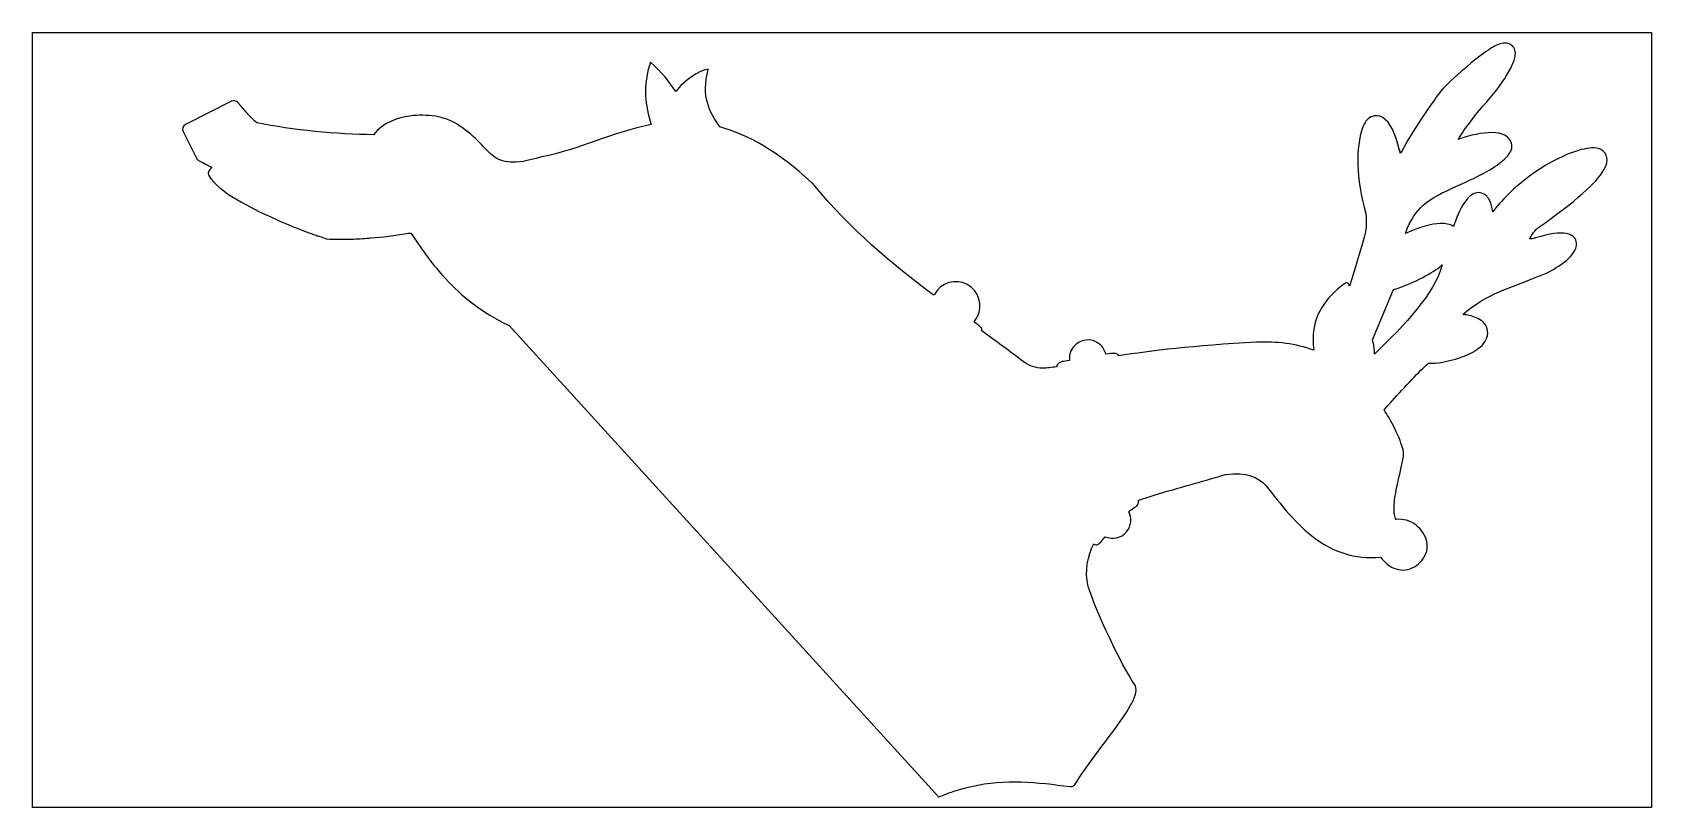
# Model space of a CAD drawing. Header units: millimetres. Extents: x 1.1 to 95, y 1.4 to 46.4.
import ezdxf

# ---------------------------------------------------------------- set-up
doc = ezdxf.new("R2010")
doc.units = ezdxf.units.MM
doc.layers.add('fiducials', color=7, linetype='CONTINUOUS')
doc.layers.add('reindeer_cut_copy', color=7, linetype='CONTINUOUS')

msp = doc.modelspace()

# ---------------------------------------------------------------- linework, layer by layer
at = {"layer": 'fiducials', "color": 7}
msp.add_lwpolyline([(1.058216, 46.350075), (95.038515, 46.350075), (95.038515, 1.36978), (1.058216, 1.36978)], close=True, dxfattribs=at)
at = {"layer": 'reindeer_cut_copy', "color": 7}
for points in [[(86.921618, 45.601021), (86.922134, 45.601366)], [(12.620523, 42.351062), (9.944938, 41.008969)], [(9.809733, 40.605674), (10.575733, 39.0555)], [(25.854091, 40.918513), (25.830778, 40.934666)], [(80.406618, 39.530045), (80.414169, 39.505873)], [(80.657126, 39.6687), (80.656575, 39.66742)], [(11.483015, 38.508978), (11.358375, 38.389778)], [(78.834835, 28.503762), (80.055713, 31.425388)], [(28.737965, 29.338927), (53.672311, 1.980055)], [(64.961185, 8.615146), (64.990543, 8.580331)], [(53.681169, 1.989992), (54.008795, 2.123291)], [(55.378906, 2.557906), (55.555421, 2.601551)]]:
    msp.add_lwpolyline(points, dxfattribs=at)
for points in [[(82.886157, 32.862831)], [(64.040717, 27.672457)]]:
    msp.add_lwpolyline(points, close=True, dxfattribs=at)
for points in [[(85.643331, 45.37763), (85.033343, 44.995575), (84.170843, 44.287062), (82.951496, 43.114646)], [(86.428976, 45.721373), (86.182882, 45.685236), (85.948323, 45.568658), (85.643331, 45.37763)], [(86.827173, 45.66609), (86.690961, 45.736296), (86.552024, 45.739443), (86.428976, 45.721373)], [(86.922134, 45.601366), (86.893028, 45.626564), (86.861224, 45.64854), (86.827173, 45.66609)], [(87.099083, 45.326621), (87.072094, 45.421591), (87.008953, 45.525446), (86.921618, 45.601021)], [(87.021591, 44.639337), (87.106323, 44.870244), (87.171063, 45.073366), (87.099083, 45.326621)], [(36.925207, 44.614071), (36.47636, 43.266911), (36.628006, 42.069891), (36.974974, 41.003352)], [(38.399991, 42.916096), (37.99067, 43.479976), (37.639538, 44.042381), (36.925207, 44.614071)], [(40.285732, 44.209121), (40.145882, 44.249378), (39.190271, 43.919947), (38.399991, 42.916096)], [(40.952083, 40.869252), (40.330209, 41.798541), (39.878878, 42.573185), (40.285732, 44.209121)], [(86.641587, 43.879791), (86.807732, 44.155093), (86.936862, 44.408427), (87.021591, 44.639337)], [(85.255874, 42.084806), (85.827701, 42.694781), (86.309295, 43.329185), (86.641587, 43.879791)], [(12.979701, 42.283493), (12.888788, 42.384217), (12.741822, 42.411864), (12.620523, 42.351062)], [(82.922421, 43.083028), (82.308638, 42.337343), (81.235122, 40.734913), (80.657126, 39.6687)], [(82.951496, 43.114646), (82.941199, 43.10468), (82.931491, 43.094123), (82.922421, 43.083028)], [(13.697654, 41.462254), (13.594586, 41.578377), (13.432991, 41.781217), (12.979701, 42.283493)], [(14.090611, 41.109076), (13.863911, 41.294902), (13.79078, 41.357341), (13.697654, 41.462254)], [(23.175022, 41.518423), (22.258703, 41.430954), (21.356723, 41.093224), (20.857835, 40.40784)], [(25.840053, 40.927816), (25.168931, 41.434037), (24.152786, 41.611759), (23.175022, 41.518423)], [(78.658539, 41.390947), (78.450106, 41.235936), (78.337724, 41.018605), (78.244122, 40.761105)], [(79.441354, 41.408454), (79.216154, 41.554338), (78.866957, 41.545963), (78.658539, 41.390947)], [(80.414169, 39.505873), (80.133768, 40.533297), (79.891756, 41.116688), (79.441354, 41.408454)], [(84.149193, 40.656614), (84.55576, 41.244145), (85.017339, 41.830358), (85.255874, 42.084806)], [(9.944938, 41.008969), (9.79666, 40.934568), (9.736264, 40.754415), (9.809733, 40.605674)], [(20.857835, 40.40784), (18.704578, 40.439971), (16.205765, 40.668673), (14.090611, 41.109076)], [(25.830778, 40.934666), (25.834317, 40.932449), (25.836598, 40.930047), (25.840053, 40.927816)], [(27.819201, 39.168032), (27.295098, 39.553683), (26.844776, 40.295332), (25.840451, 40.927546)], [(25.840451, 40.927546), (25.844747, 40.924278), (25.849811, 40.921787), (25.854091, 40.918513)], [(36.974974, 41.003352), (34.744088, 40.575915), (32.752995, 39.522524), (30.634282, 39.129039)], [(46.303319, 37.624337), (44.32215, 39.456319), (42.564181, 40.423906), (40.952083, 40.869252)], [(78.244122, 40.761105), (77.872787, 39.739611), (77.863622, 37.869363), (78.459008, 35.834398)], [(83.81115, 40.137261), (83.91674, 40.307991), (84.029193, 40.483209), (84.149193, 40.656614)], [(84.847811, 40.432806), (84.515343, 40.36845), (84.163283, 40.27065), (83.81115, 40.137261)], [(86.519, 40.378769), (86.078484, 40.591348), (85.513016, 40.56158), (84.847811, 40.432806)], [(80.462209, 39.313937), (80.444992, 39.385807), (80.432528, 39.455609), (80.406618, 39.530045)], [(80.656575, 39.66742), (80.578799, 39.522676), (80.524421, 39.426438), (80.462209, 39.313937)], [(86.504083, 38.998963), (86.741457, 39.2208), (86.908146, 39.433517), (86.931421, 39.720188)], [(86.931421, 39.720188), (86.954689, 40.006866), (86.73926, 40.272481), (86.519, 40.378769)], [(91.114134, 39.583124), (90.283602, 39.406689), (89.153984, 38.875583), (88.028437, 38.062847)], [(92.209783, 39.47738), (91.889134, 39.721779), (91.529394, 39.671343), (91.114134, 39.583124)], [(92.456476, 38.929272), (92.46587, 39.126852), (92.370118, 39.355175), (92.209783, 39.47738)], [(10.575733, 39.0555), (10.603528, 38.999258), (10.648164, 38.953079), (10.70343, 38.923388)], [(10.70343, 38.923388), (10.980756, 38.77447), (11.229151, 38.643428), (11.483015, 38.508978)], [(28.781849, 38.823297), (28.356891, 38.851691), (28.082224, 38.974494), (27.819201, 39.168032)], [(30.601307, 39.120912), (29.785826, 38.8721), (29.206811, 38.794893), (28.781849, 38.823297)], [(30.634282, 39.129039), (30.623147, 39.126951), (30.612138, 39.124238), (30.601307, 39.120912)], [(83.719276, 37.430437), (85.172705, 38.055497), (86.030898, 38.556731), (86.504083, 38.998963)], [(92.262138, 38.367225), (92.373138, 38.55557), (92.447087, 38.731694), (92.456476, 38.929272)], [(11.358375, 38.389778), (11.252492, 38.288454), (11.234733, 38.125697), (11.316271, 38.003921)], [(11.316271, 38.003921), (11.906716, 37.122066), (13.352338, 36.357649), (14.716861, 35.720125)], [(46.331449, 37.594587), (46.322757, 37.605129), (46.313358, 37.615069), (46.303319, 37.624337)], [(53.344197, 31.119577), (50.962909, 32.902402), (48.582142, 34.861157), (46.331449, 37.594587)], [(88.028437, 38.062847), (87.237154, 37.49148), (86.456614, 36.777595), (85.816835, 35.944533)], [(88.43, 35.000529), (90.68674, 36.578104), (91.81985, 37.616779), (92.262138, 38.367225)], [(81.77222, 36.319585), (82.285705, 36.784354), (82.928713, 37.054337), (83.719276, 37.430437)], [(84.373193, 36.730867), (84.205386, 36.548453), (84.051929, 36.302845), (83.891406, 35.970467)], [(84.995551, 37.053131), (84.742992, 37.053367), (84.541004, 36.91328), (84.373193, 36.730867)], [(85.568705, 36.715074), (85.454677, 36.886941), (85.248106, 37.052894), (84.995551, 37.053131)], [(85.790898, 36.126684), (85.746602, 36.346856), (85.682697, 36.543235), (85.568705, 36.715074)], [(14.716861, 35.720125), (15.399119, 35.401362), (16.058822, 35.12746), (16.571241, 34.92663)], [(78.459008, 35.834398), (78.491736, 35.214767), (78.501378, 35.013948), (78.278283, 34.185264)], [(80.749902, 34.69056), (81.035067, 35.476296), (81.37639, 35.961311), (81.77222, 36.319585)], [(83.891406, 35.970467), (83.776449, 35.732441), (83.657815, 35.430867), (83.537417, 35.096442)], [(85.816835, 35.944533), (85.808335, 36.00545), (85.802492, 36.069024), (85.790898, 36.126684)], [(16.571241, 34.92663), (17.066744, 34.732435), (17.373739, 34.622603), (17.524125, 34.579524)], [(82.780571, 35.258371), (82.264098, 35.242803), (81.5965, 35.063195), (80.749902, 34.69056)], [(83.537417, 35.096442), (83.325063, 35.223168), (83.071276, 35.267135), (82.780571, 35.258371)], [(87.968354, 34.370286), (88.020929, 34.496461), (88.173957, 34.774035), (88.43, 35.000529)], [(17.524125, 34.579524), (17.571271, 34.55697), (17.607853, 34.546572), (17.640378, 34.538282)], [(17.640378, 34.538282), (17.675689, 34.529279), (17.705966, 34.523049), (17.734346, 34.516841)], [(17.734346, 34.516841), (17.838594, 34.478396), (17.949296, 34.43277), (18.073446, 34.390446)], [(18.073446, 34.390446), (18.095573, 34.382888), (18.118504, 34.377928), (18.141777, 34.375665)], [(18.141777, 34.375665), (18.628227, 34.328664), (19.104964, 34.344261), (19.566441, 34.356713)], [(19.566441, 34.356713), (19.567374, 34.356722), (19.568308, 34.356735), (19.569241, 34.356752)], [(19.569241, 34.356752), (19.911122, 34.369147), (20.252648, 34.388473), (20.59357, 34.414215)], [(20.59357, 34.414215), (20.5948, 34.414299), (20.59603, 34.414391), (20.597259, 34.414491)], [(20.597259, 34.414491), (20.617359, 34.416246), (20.655141, 34.419085), (20.685872, 34.421602)], [(20.685872, 34.421602), (21.383994, 34.478186), (22.08318, 34.5612), (22.7774, 34.689131)], [(22.7774, 34.689131), (22.778451, 34.689323), (22.779501, 34.689521), (22.78055, 34.689725)], [(22.78055, 34.689725), (22.857826, 34.704805), (22.943155, 34.708713), (23.031425, 34.708379)], [(23.031425, 34.708379), (23.391125, 34.196623), (24.021407, 33.161677), (25.034474, 32.06219)], [(78.278283, 34.185264), (78.14226, 33.680007), (77.862528, 32.777801), (77.503539, 31.627064)], [(88.29911, 34.426056), (88.13439, 34.377756), (88.034949, 34.370348), (87.968354, 34.370286)], [(90.105421, 34.680612), (89.687398, 34.761644), (89.146929, 34.67467), (88.29911, 34.426056)], [(90.635228, 34.303418), (90.537831, 34.526678), (90.314457, 34.640079), (90.105421, 34.680612)], [(90.581504, 33.695291), (90.669114, 33.861002), (90.732626, 34.080152), (90.635228, 34.303418)], [(89.664559, 32.80222), (90.084965, 33.08333), (90.406268, 33.363874), (90.581504, 33.695291)], [(25.034474, 32.06219), (25.930843, 31.089357), (27.138223, 30.078407), (28.737965, 29.338927)], [(55.544528, 31.572106), (54.946886, 32.061991), (54.061421, 31.974561), (53.571713, 31.377137)], [(82.869291, 32.797127), (82.419012, 31.224137), (80.751835, 29.391918), (78.954004, 27.688198)], [(80.055713, 31.425388), (81.200445, 31.797535), (82.105445, 32.267253), (82.748524, 32.749315)], [(82.748524, 32.749315), (82.799303, 32.787376), (82.838276, 32.824942), (82.886157, 32.862831)], [(82.886157, 32.862831), (82.880445, 32.839334), (82.875016, 32.820868), (82.869291, 32.797127)], [(84.091063, 29.990105), (85.449087, 31.185944), (86.975169, 31.576841), (88.176587, 32.08611)], [(88.176587, 32.08611), (88.735634, 32.267049), (89.249331, 32.524575), (89.664559, 32.80222)], [(53.346323, 31.120494), (53.345496, 31.120258), (53.345024, 31.119809), (53.344197, 31.119577)], [(53.413925, 31.127256), (53.391, 31.128244), (53.367953, 31.126783), (53.346323, 31.120494)], [(53.571713, 31.377137), (53.507598, 31.298917), (53.45835, 31.213828), (53.413925, 31.127256)], [(55.74052, 29.59938), (56.230228, 30.196805), (56.142205, 31.082201), (55.544528, 31.572106)], [(77.242453, 31.789389), (76.00985, 30.873887), (75.512902, 29.924168), (75.413508, 28.975956)], [(77.370803, 31.81228), (77.326795, 31.82522), (77.27928, 31.816739), (77.242453, 31.789389)], [(77.429035, 31.779145), (77.412449, 31.794552), (77.392512, 31.805895), (77.370803, 31.81228)], [(77.466358, 31.723497), (77.458398, 31.744686), (77.445614, 31.763739), (77.429035, 31.779145)], [(77.503539, 31.627064), (77.491118, 31.659574), (77.478831, 31.690317), (77.466358, 31.723497)], [(55.703445, 29.560427), (55.715437, 29.573938), (55.728969, 29.585289), (55.74052, 29.59938)], [(56.072071, 29.271943), (56.005579, 29.327728), (55.858154, 29.44162), (55.703445, 29.560427)], [(56.165787, 29.064174), (56.158854, 29.147555), (56.135098, 29.21907), (56.072071, 29.271943)], [(84.34987, 29.948205), (84.261657, 29.966693), (84.176862, 29.97743), (84.091063, 29.990105)], [(85.148453, 29.635039), (84.90576, 29.808624), (84.624563, 29.890624), (84.34987, 29.948205)], [(85.512992, 28.757304), (85.588028, 29.112342), (85.391146, 29.461454), (85.148453, 29.635039)], [(56.166181, 29.026714), (56.166181, 29.039279), (56.166929, 29.05213), (56.165787, 29.064174)], [(58.556445, 27.25368), (57.77122, 27.864433), (56.968945, 28.443856), (56.166181, 29.026714)], [(62.996425, 28.263926), (62.538461, 28.639318), (61.859051, 28.572246), (61.483799, 28.11445)], [(63.359799, 27.674604), (63.308331, 27.898363), (63.187102, 28.107627), (62.996425, 28.263926)], [(72.115528, 28.373529), (68.439933, 28.180487), (65.942693, 27.872278), (64.113654, 27.583854)], [(72.120031, 28.373686), (72.11853, 28.373645), (72.117028, 28.373592), (72.115528, 28.373529)], [(75.427563, 27.905098), (74.371193, 28.296426), (73.288008, 28.417591), (72.120031, 28.373686)], [(75.394307, 28.549475), (75.391709, 28.333982), (75.400004, 28.118988), (75.427563, 27.905098)], [(75.413508, 28.975956), (75.398567, 28.833422), (75.39322, 28.691293), (75.394307, 28.549475)], [(78.871417, 28.367259), (78.86035, 28.4129), (78.847772, 28.458335), (78.834835, 28.503762)], [(78.954004, 27.688198), (78.95361, 27.924615), (78.92489, 28.146678), (78.871417, 28.367259)], [(84.892004, 27.941326), (85.18211, 28.140738), (85.436909, 28.397332), (85.512992, 28.757304)], [(61.252906, 27.31052), (61.072283, 27.27859), (60.920846, 27.25281), (60.854087, 27.245582)], [(61.483799, 28.11445), (61.292173, 27.880674), (61.220516, 27.589842), (61.252906, 27.31052)], [(63.877559, 27.720455), (63.765587, 27.728004), (63.583327, 27.706387), (63.359799, 27.674604)], [(64.040693, 27.672472), (63.977228, 27.717689), (63.912343, 27.718108), (63.877559, 27.720455)], [(64.113654, 27.583854), (64.095138, 27.620471), (64.071, 27.650881), (64.040717, 27.672457)], [(82.089583, 27.155031), (82.569437, 27.132828), (83.233685, 27.246776), (83.89676, 27.469536)], [(83.89676, 27.469536), (84.255457, 27.590043), (84.601898, 27.741915), (84.892004, 27.941326)], [(59.704358, 26.870965), (59.267874, 26.874776), (58.975047, 26.969899), (58.556445, 27.25368)], [(60.507909, 26.952297), (60.193835, 26.90295), (59.917181, 26.869098), (59.704358, 26.870965)], [(60.541839, 27.064813), (60.521787, 27.022857), (60.512807, 26.984053), (60.507909, 26.952297)], [(60.854087, 27.245582), (60.692799, 27.228124), (60.584835, 27.15478), (60.541839, 27.064813)], [(80.541689, 25.587277), (80.930504, 26.011355), (81.327874, 26.434308), (81.638976, 26.743615)], [(81.638976, 26.743615), (81.794524, 26.89827), (81.92965, 27.025062), (82.023217, 27.103802)], [(82.023217, 27.103802), (82.055028, 27.130584), (82.071035, 27.141502), (82.089583, 27.155031)], [(79.508976, 24.440896), (79.790665, 24.758139), (80.16039, 25.171398), (80.541689, 25.587277)], [(79.779307, 24.016783), (79.697016, 24.156715), (79.600374, 24.299106), (79.508976, 24.440896)], [(80.439433, 22.667972), (80.290252, 23.068548), (80.063807, 23.533001), (79.779307, 24.016783)], [(80.616539, 21.641257), (80.683531, 21.95331), (80.588449, 22.267824), (80.439433, 22.667972)], [(80.139236, 19.356909), (80.241744, 20.098535), (80.48639, 20.947057), (80.616539, 21.641257)], [(66.61428, 19.637728), (67.79852, 19.988237), (69.196835, 20.355837), (70.312142, 20.698977)], [(70.312142, 20.698977), (71.562598, 20.879431), (72.161539, 20.531211), (72.635484, 20.080909)], [(72.635484, 20.080909), (73.519252, 18.949817), (74.408055, 17.8032), (75.516972, 16.984496)], [(64.692154, 18.540939), (64.826461, 18.649756), (64.960937, 18.747102), (65.091437, 18.822943)], [(65.091437, 18.822943), (65.160091, 18.862843), (65.220201, 18.92557), (65.243075, 19.007068)], [(65.240476, 19.188384), (65.63287, 19.331711), (66.086752, 19.481575), (66.61428, 19.637728)], [(65.243075, 19.007068), (65.259287, 19.06485), (65.256283, 19.125665), (65.240476, 19.188384)], [(80.116315, 18.375895), (80.073854, 18.641924), (80.087819, 18.984906), (80.139236, 19.356909)], [(64.568748, 17.377863), (64.845941, 17.716025), (64.877114, 18.172839), (64.692154, 18.540939)], [(80.203244, 18.083943), (80.166268, 18.16778), (80.134854, 18.25975), (80.116315, 18.375895)], [(81.377551, 17.751304), (81.036646, 18.030743), (80.609728, 18.137863), (80.203244, 18.083943)], [(62.953354, 16.676962), (63.046764, 16.739946), (63.12874, 16.837198), (63.213449, 16.950788)], [(63.213449, 16.950788), (63.232921, 16.976905), (63.287909, 17.044853), (63.32135, 17.088012)], [(63.32135, 17.088012), (63.749528, 16.905702), (64.259539, 17.000636), (64.568748, 17.377863)], [(75.516972, 16.984496), (76.545024, 16.225493), (77.781169, 15.769124), (79.307988, 15.896451)], [(81.99085, 16.802519), (81.915043, 17.162827), (81.692461, 17.493174), (81.377551, 17.751304)], [(62.34372, 14.198741), (62.117138, 15.131191), (62.313091, 15.965502), (62.655634, 16.6651)], [(62.655634, 16.6651), (62.695516, 16.635793), (62.744945, 16.618049), (62.792382, 16.619154)], [(62.792382, 16.619154), (62.854476, 16.620602), (62.90665, 16.645466), (62.953354, 16.676962)], [(81.716272, 15.724953), (81.984732, 16.052465), (82.066661, 16.44221), (81.99085, 16.802519)], [(79.307988, 15.896451), (79.419866, 15.750505), (79.552232, 15.616228), (79.697283, 15.497327)], [(79.697283, 15.497327), (80.018921, 15.233685), (80.394701, 15.120773), (80.755213, 15.164588)], [(80.755213, 15.164588), (81.115748, 15.208381), (81.454697, 15.405846), (81.716272, 15.724953)], [(64.990543, 8.580331), (64.343193, 9.47987), (62.721764, 12.898496), (62.34372, 14.198741)], [(65.098512, 8.028697), (65.135102, 8.218591), (65.122957, 8.449984), (64.961185, 8.615146)], [(64.870614, 7.436748), (64.980567, 7.648039), (65.061925, 7.838803), (65.098512, 8.028697)], [(63.915587, 5.975327), (64.308488, 6.515441), (64.650709, 7.014154), (64.870614, 7.436748)], [(61.580587, 2.729272), (62.139283, 3.652654), (63.129791, 4.895106), (63.915587, 5.975327)], [(55.555421, 2.601551), (57.543461, 3.055327), (59.392965, 2.840059), (61.282335, 2.58652)], [(53.672311, 1.980055), (53.675146, 1.98348), (53.678335, 1.986594), (53.681169, 1.989992)], [(54.008795, 2.123291), (54.011315, 2.124276), (54.01374, 2.12522), (54.01624, 2.126205)], [(54.01624, 2.126205), (54.27828, 2.232594), (54.535535, 2.317154), (54.791945, 2.397756)], [(54.791945, 2.397756), (54.987972, 2.456756), (55.183358, 2.509543), (55.378906, 2.557906)], [(61.282335, 2.58652), (61.401296, 2.570542), (61.518415, 2.626598), (61.580587, 2.729272)]]:
    msp.add_open_spline(points, degree=3, dxfattribs=at)

doc.saveas('drawing.dxf')
